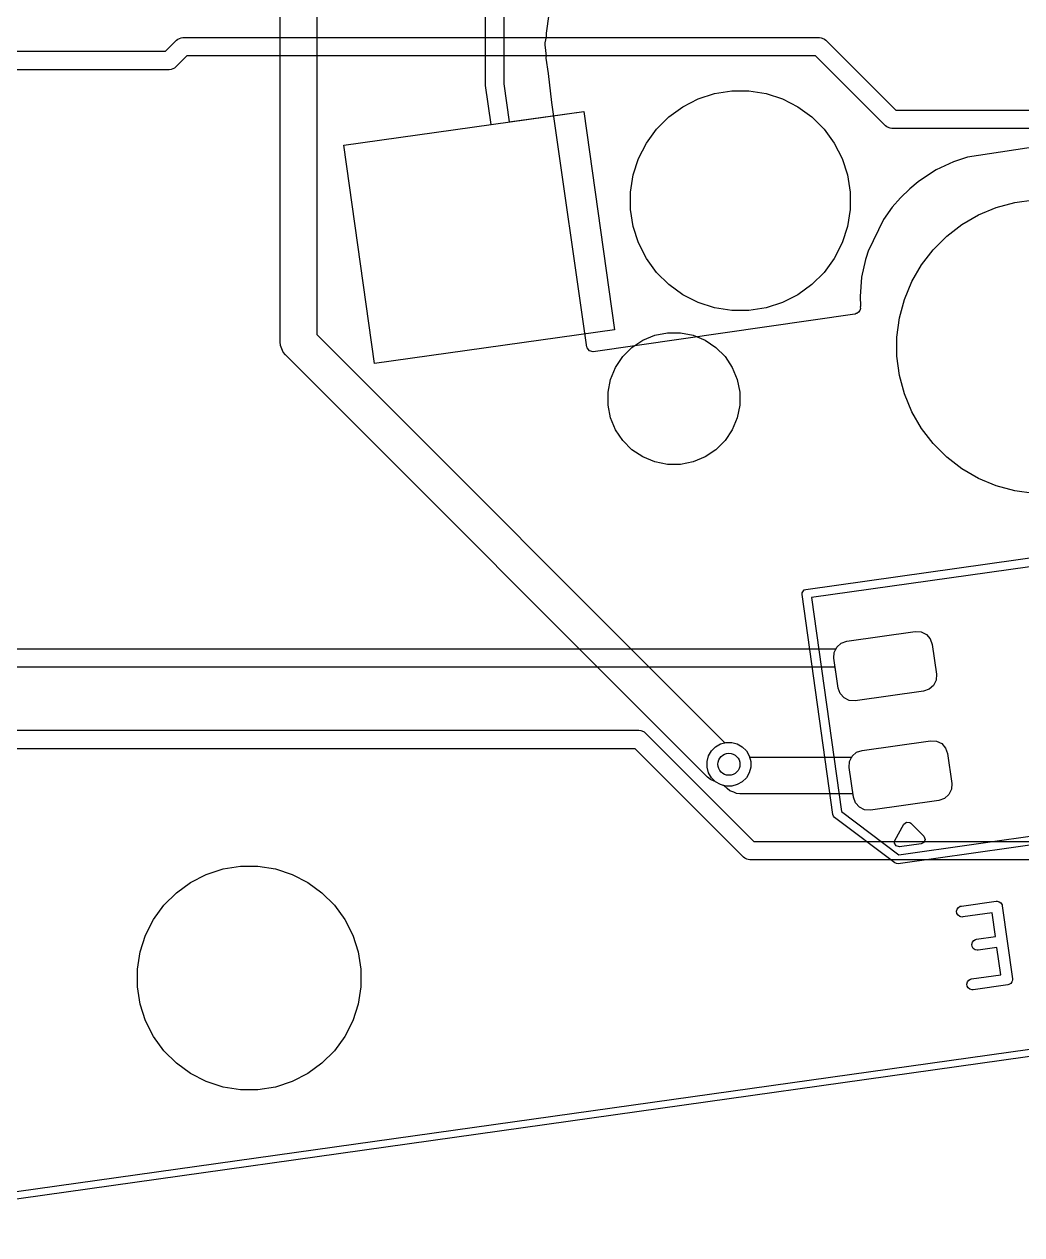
# Model space of a CAD drawing. Header units: millimetres. Extents: x 14 to 286, y -133 to -45.
# Drawn here: x 162.26 to 175.84, y -132.9 to -116.43 of the extents above; entities that cross this region are included whole.
import ezdxf

# ---------------------------------------------------------------- set-up
doc = ezdxf.new("R2010")
doc.units = ezdxf.units.MM
for name, color, linetype, true_color in [('B.Cu', 153, 'CONTINUOUS', 0x4d7fc4), ('B.Mask', 4, 'CONTINUOUS', 0x02ffee), ('B.Paste', 132, 'CONTINUOUS', 0x00c2c2), ('B.Silkscreen', 31, 'CONTINUOUS', 0xe8b2a7), ('F.Cu', 13, 'CONTINUOUS', 0xc83434), ('F.Mask', 201, 'CONTINUOUS', 0xd864ff), ('F.Paste', 253, 'CONTINUOUS', 0xb4a09a), ('F.Silkscreen', 41, 'CONTINUOUS', 0xf2eda1), ('User.Drawings', 9, 'CONTINUOUS', 0xc2c2c2)]:
    doc.layers.add(name, color=color, linetype=linetype, true_color=true_color)

msp = doc.modelspace()

# ---------------------------------------------------------------- linework, layer by layer
at = {"layer": 'B.Cu', "linetype": 'CONTINUOUS'}
for p, q in [((165.7429, -120.756), (165.7429, -114.653353)), ((166.2429, -114.653353), (166.2429, -120.652446)), ((168.788, -115.7341), (168.788, -117.242065)), ((168.538, -117.2501), (168.538, -115.785876)), ((168.788, -117.242065), (168.861056, -117.761718)), ((168.538682, -117.257027), (168.538, -117.2501)), ((168.539117, -117.267502), (168.538682, -117.257027)), ((168.613489, -117.796511), (168.539117, -117.267502)), ((168.861056, -117.761718), (169.8761, -117.619063)), ((169.8761, -117.619063), (170.293619, -120.589867)), ((166.608215, -118.078335), (168.613489, -117.796511)), ((167.025734, -121.049139), (166.608215, -118.078335)), ((166.2429, -120.652446), (171.79716, -126.206706)), ((170.293619, -120.589867), (167.025734, -121.049139)), ((165.747704, -120.804773), (165.7429, -120.756)), ((165.785033, -120.894893), (165.747704, -120.804773)), ((165.785037, -120.894897), (165.785033, -120.894893)), ((165.816123, -120.932777), (165.785037, -120.894897)), ((171.560623, -126.677277), (165.816123, -120.932777)), ((171.79716, -126.206706), (171.810742, -126.203067)), ((171.810742, -126.203067), (171.889058, -126.203067)), ((171.889058, -126.203067), (171.964705, -126.223336)), ((171.964705, -126.223336), (172.032528, -126.262494)), ((172.032528, -126.262494), (172.087906, -126.317872)), ((172.087906, -126.317872), (172.127064, -126.385695)), ((172.127064, -126.385695), (172.147333, -126.461342)), ((172.147333, -126.461342), (172.147333, -126.539658)), ((172.127064, -126.615305), (172.087906, -126.683128)), ((172.147333, -126.539658), (172.127064, -126.615305)), ((171.598508, -126.708368), (171.560623, -126.677277)), ((171.651299, -126.730234), (171.598508, -126.708368)), ((171.664445, -126.735679), (171.651299, -126.730234)), ((171.667272, -126.738506), (171.664445, -126.735679)), ((171.735095, -126.777664), (171.667272, -126.738506)), ((171.810742, -126.797933), (171.735095, -126.777664)), ((171.889058, -126.797933), (171.810742, -126.797933)), ((171.964705, -126.777664), (171.889058, -126.797933)), ((172.032528, -126.738506), (171.964705, -126.777664)), ((172.087906, -126.683128), (172.032528, -126.738506))]:
    msp.add_line(p, q, dxfattribs=at)
at = {"layer": 'B.Cu'}
msp.add_circle((171.8499, -126.5005), 0.15, dxfattribs=at)
at = {"layer": 'B.Mask', "linetype": 'CONTINUOUS'}
for p, q in [((171.431954, -117.44865), (171.655811, -117.375914)), ((171.655811, -117.375914), (171.88829, -117.339093)), ((171.88829, -117.339093), (172.123668, -117.339093)), ((172.123668, -117.339093), (172.356147, -117.375914)), ((172.356147, -117.375914), (172.580004, -117.44865)), ((171.031807, -117.69386), (171.222231, -117.555509)), ((171.222231, -117.555509), (171.431954, -117.44865)), ((172.580004, -117.44865), (172.789727, -117.555509)), ((172.789727, -117.555509), (172.980151, -117.69386)), ((166.608215, -118.078335), (169.8761, -117.619063)), ((169.8761, -117.619063), (170.293619, -120.589867)), ((170.86537, -117.860297), (171.031807, -117.69386)), ((172.980151, -117.69386), (173.146588, -117.860297)), ((170.727019, -118.050721), (170.86537, -117.860297)), ((173.146588, -117.860297), (173.284939, -118.050721)), ((170.62016, -118.260444), (170.727019, -118.050721)), ((173.284939, -118.050721), (173.391798, -118.260444)), ((167.025734, -121.049139), (166.608215, -118.078335)), ((170.547424, -118.484301), (170.62016, -118.260444)), ((173.391798, -118.260444), (173.464534, -118.484301)), ((170.510603, -118.71678), (170.547424, -118.484301)), ((173.464534, -118.484301), (173.501355, -118.71678)), ((170.510603, -118.952158), (170.510603, -118.71678)), ((173.501355, -118.71678), (173.501355, -118.952158)), ((175.489521, -118.92564), (175.742219, -118.857929)), ((175.742219, -118.857929), (176.001594, -118.823782)), ((170.547424, -119.184637), (170.510603, -118.952158)), ((173.501355, -118.952158), (173.464534, -119.184637)), ((175.02126, -119.156561), (175.247823, -119.025755)), ((175.247823, -119.025755), (175.489521, -118.92564)), ((170.62016, -119.408494), (170.547424, -119.184637)), ((173.464534, -119.184637), (173.391798, -119.408494)), ((174.813708, -119.31582), (175.02126, -119.156561)), ((174.62872, -119.500808), (174.813708, -119.31582)), ((170.727019, -119.618217), (170.62016, -119.408494)), ((173.391798, -119.408494), (173.284939, -119.618217)), ((174.469461, -119.70836), (174.62872, -119.500808)), ((170.86537, -119.808641), (170.727019, -119.618217)), ((173.284939, -119.618217), (173.146588, -119.808641)), ((174.338655, -119.934923), (174.469461, -119.70836)), ((171.031807, -119.975078), (170.86537, -119.808641)), ((173.146588, -119.808641), (172.980151, -119.975078)), ((171.222231, -120.113429), (171.031807, -119.975078)), ((172.980151, -119.975078), (172.789727, -120.113429)), ((174.23854, -120.176621), (174.338655, -119.934923)), ((171.431954, -120.220288), (171.222231, -120.113429)), ((172.789727, -120.113429), (172.580004, -120.220288)), ((174.170829, -120.429319), (174.23854, -120.176621)), ((171.655811, -120.293024), (171.431954, -120.220288)), ((171.88829, -120.329845), (171.655811, -120.293024)), ((172.123668, -120.329845), (171.88829, -120.329845)), ((172.356147, -120.293024), (172.123668, -120.329845)), ((172.580004, -120.220288), (172.356147, -120.293024)), ((174.136682, -120.688694), (174.170829, -120.429319)), ((170.293619, -120.589867), (167.025734, -121.049139)), ((170.677581, -120.73277), (170.840582, -120.665253)), ((170.840582, -120.665253), (171.013623, -120.630833)), ((171.013623, -120.630833), (171.190053, -120.630833)), ((171.190053, -120.630833), (171.363094, -120.665253)), ((171.363094, -120.665253), (171.526095, -120.73277)), ((174.136682, -120.950306), (174.136682, -120.688694)), ((170.406129, -120.955545), (170.530884, -120.83079)), ((170.530884, -120.83079), (170.677581, -120.73277)), ((171.526095, -120.73277), (171.672792, -120.83079)), ((171.672792, -120.83079), (171.797547, -120.955545)), ((170.308109, -121.102242), (170.406129, -120.955545)), ((171.797547, -120.955545), (171.895567, -121.102242)), ((174.170829, -121.209681), (174.136682, -120.950306)), ((170.240592, -121.265243), (170.308109, -121.102242)), ((171.895567, -121.102242), (171.963084, -121.265243)), ((170.206172, -121.438284), (170.240592, -121.265243)), ((171.963084, -121.265243), (171.997504, -121.438284)), ((174.23854, -121.462379), (174.170829, -121.209681)), ((170.206172, -121.614714), (170.206172, -121.438284)), ((171.997504, -121.438284), (171.997504, -121.614714)), ((174.338655, -121.704077), (174.23854, -121.462379)), ((170.240592, -121.787755), (170.206172, -121.614714)), ((171.997504, -121.614714), (171.963084, -121.787755)), ((170.308109, -121.950756), (170.240592, -121.787755)), ((171.963084, -121.787755), (171.895567, -121.950756)), ((174.469461, -121.93064), (174.338655, -121.704077)), ((170.406129, -122.097453), (170.308109, -121.950756)), ((171.895567, -121.950756), (171.797547, -122.097453)), ((174.62872, -122.138192), (174.469461, -121.93064)), ((170.530884, -122.222208), (170.406129, -122.097453)), ((171.797547, -122.097453), (171.672792, -122.222208)), ((174.813708, -122.32318), (174.62872, -122.138192)), ((170.677581, -122.320228), (170.530884, -122.222208)), ((170.840582, -122.387745), (170.677581, -122.320228)), ((171.526095, -122.320228), (171.363094, -122.387745)), ((171.672792, -122.222208), (171.526095, -122.320228)), ((175.02126, -122.482439), (174.813708, -122.32318)), ((171.013623, -122.422165), (170.840582, -122.387745)), ((171.190053, -122.422165), (171.013623, -122.422165)), ((171.363094, -122.387745), (171.190053, -122.422165)), ((175.247823, -122.613245), (175.02126, -122.482439)), ((175.489521, -122.71336), (175.247823, -122.613245)), ((175.742219, -122.781071), (175.489521, -122.71336)), ((176.001594, -122.815218), (175.742219, -122.781071)), ((164.73883, -127.99862), (164.966418, -127.924672)), ((164.966418, -127.924672), (165.202772, -127.887237)), ((165.202772, -127.887237), (165.442072, -127.887237)), ((165.442072, -127.887237), (165.678426, -127.924672)), ((165.678426, -127.924672), (165.906014, -127.99862)), ((164.332014, -128.247917), (164.525612, -128.10726)), ((164.525612, -128.10726), (164.73883, -127.99862)), ((165.906014, -127.99862), (166.119232, -128.10726)), ((166.119232, -128.10726), (166.31283, -128.247917)), ((164.162803, -128.417128), (164.332014, -128.247917)), ((166.31283, -128.247917), (166.482041, -128.417128)), ((164.022146, -128.610726), (164.162803, -128.417128)), ((166.482041, -128.417128), (166.622698, -128.610726)), ((163.913506, -128.823944), (164.022146, -128.610726)), ((166.622698, -128.610726), (166.731338, -128.823944)), ((163.839558, -129.051532), (163.913506, -128.823944)), ((166.731338, -128.823944), (166.805286, -129.051532)), ((163.802123, -129.287886), (163.839558, -129.051532)), ((166.805286, -129.051532), (166.842721, -129.287886)), ((163.802123, -129.527186), (163.802123, -129.287886)), ((166.842721, -129.287886), (166.842721, -129.527186)), ((163.839558, -129.76354), (163.802123, -129.527186)), ((166.842721, -129.527186), (166.805286, -129.76354)), ((163.913506, -129.991128), (163.839558, -129.76354)), ((166.805286, -129.76354), (166.731338, -129.991128)), ((164.022146, -130.204346), (163.913506, -129.991128)), ((166.731338, -129.991128), (166.622698, -130.204346)), ((164.162803, -130.397944), (164.022146, -130.204346)), ((166.622698, -130.204346), (166.482041, -130.397944)), ((164.332014, -130.567155), (164.162803, -130.397944)), ((166.482041, -130.397944), (166.31283, -130.567155)), ((164.525612, -130.707812), (164.332014, -130.567155)), ((166.31283, -130.567155), (166.119232, -130.707812)), ((164.73883, -130.816452), (164.525612, -130.707812)), ((166.119232, -130.707812), (165.906014, -130.816452)), ((164.966418, -130.8904), (164.73883, -130.816452)), ((165.202772, -130.927835), (164.966418, -130.8904)), ((165.678426, -130.8904), (165.442072, -130.927835)), ((165.906014, -130.816452), (165.678426, -130.8904)), ((165.442072, -130.927835), (165.202772, -130.927835))]:
    msp.add_line(p, q, dxfattribs=at)
at = {"layer": 'B.Paste', "linetype": 'CONTINUOUS'}
for p, q in [((166.608215, -118.078335), (169.8761, -117.619063)), ((169.8761, -117.619063), (170.293619, -120.589867)), ((167.025734, -121.049139), (166.608215, -118.078335)), ((170.293619, -120.589867), (167.025734, -121.049139))]:
    msp.add_line(p, q, dxfattribs=at)
at = {"layer": 'B.Silkscreen', "linetype": 'CONTINUOUS'}
for p, q in [((169.368767, -116.554911), (169.403312, -116.296655)), ((169.368166, -116.604336), (169.368767, -116.554911)), ((169.349706, -116.711593), (169.350792, -116.687743)), ((169.367515, -116.866705), (169.349706, -116.711593)), ((169.350792, -116.687743), (169.368166, -116.604336)), ((169.364484, -116.878426), (169.367515, -116.866705)), ((169.365094, -116.893116), (169.364484, -116.878426)), ((169.394887, -117.105109), (169.365094, -116.893116)), ((169.439847, -117.496688), (169.394887, -117.105109)), ((169.440118, -117.498792), (169.439847, -117.496688)), ((169.917642, -120.824701), (169.440118, -117.498792)), ((180.522865, -117.420381), (175.09588, -118.242474)), ((174.906312, -118.303176), (174.66876, -118.415242)), ((175.09588, -118.242474), (174.906312, -118.303176)), ((174.482737, -118.534921), (174.425944, -118.575918)), ((174.66876, -118.415242), (174.482737, -118.534921)), ((174.311566, -118.672765), (174.184958, -118.795857)), ((174.425944, -118.575918), (174.311566, -118.672765)), ((174.184958, -118.795857), (174.07083, -118.921528)), ((174.07083, -118.921528), (173.955649, -119.087595)), ((173.955649, -119.087595), (173.74658, -119.522201)), ((173.74658, -119.522201), (173.716184, -119.606887)), ((173.708279, -119.635984), (173.656457, -119.874777)), ((173.716184, -119.606887), (173.708279, -119.635984)), ((173.656457, -119.874777), (173.634733, -120.136537)), ((173.634733, -120.136537), (173.641046, -120.267714)), ((173.567794, -120.377094), (173.566099, -120.377357)), ((173.58423, -120.367806), (173.567794, -120.377094)), ((173.589249, -120.36659), (173.58423, -120.367806)), ((173.614463, -120.351737), (173.589249, -120.36659)), ((173.632074, -120.328367), (173.614463, -120.351737)), ((173.639401, -120.300035), (173.632074, -120.328367)), ((173.641046, -120.267714), (173.636963, -120.282694)), ((173.636963, -120.282694), (173.639401, -120.300035)), ((173.566099, -120.377357), (170.002525, -120.888283)), ((169.920616, -120.837416), (169.917642, -120.824701)), ((169.952314, -120.877756), (169.920616, -120.837416)), ((170.002525, -120.888283), (169.952314, -120.877756)), ((174.974388, -128.447357), (174.999602, -128.432504)), ((174.999602, -128.432504), (175.013891, -128.429041)), ((175.013891, -128.429041), (175.485447, -128.362768)), ((175.485447, -128.362768), (175.500126, -128.362159)), ((175.500126, -128.362159), (175.500137, -128.362158)), ((175.500137, -128.362158), (175.528469, -128.369486)), ((175.528469, -128.369486), (175.551839, -128.387097)), ((175.551839, -128.387097), (175.566692, -128.412311)), ((175.566692, -128.412311), (175.570155, -128.4266)), ((175.570155, -128.4266), (175.709328, -129.416868)), ((174.949449, -128.499059), (174.956777, -128.470727)), ((174.953522, -128.528038), (174.949449, -128.499059)), ((174.968375, -128.553252), (174.953522, -128.528038)), ((174.956777, -128.470727), (174.974388, -128.447357)), ((174.991745, -128.570863), (174.968375, -128.553252)), ((175.020077, -128.578191), (174.991745, -128.570863)), ((175.034767, -128.577581), (175.020077, -128.578191)), ((175.432052, -128.521745), (175.034767, -128.577581)), ((175.477449, -128.844761), (175.432052, -128.521745)), ((175.157189, -128.950733), (175.164517, -128.922401)), ((175.164517, -128.922401), (175.182128, -128.899031)), ((175.182128, -128.899031), (175.207342, -128.884178)), ((175.207342, -128.884178), (175.221631, -128.880715)), ((175.221631, -128.880715), (175.477449, -128.844761)), ((175.161262, -128.979712), (175.157189, -128.950733)), ((175.176115, -129.004926), (175.161262, -128.979712)), ((175.199485, -129.022537), (175.176115, -129.004926)), ((175.227817, -129.029865), (175.199485, -129.022537)), ((175.242507, -129.029255), (175.227817, -129.029865)), ((175.498325, -128.993302), (175.242507, -129.029255)), ((175.55035, -129.363473), (175.498325, -128.993302)), ((175.113561, -129.437625), (175.138775, -129.422772)), ((175.138775, -129.422772), (175.153064, -129.419309)), ((175.153064, -129.419309), (175.55035, -129.363473)), ((175.709938, -129.431558), (175.704642, -129.452033)), ((175.709328, -129.416868), (175.709938, -129.431558)), ((175.088622, -129.489327), (175.09595, -129.460995)), ((175.092695, -129.518306), (175.088622, -129.489327)), ((175.107548, -129.54352), (175.092695, -129.518306)), ((175.09595, -129.460995), (175.113561, -129.437625)), ((175.130918, -129.561131), (175.107548, -129.54352)), ((175.15925, -129.568459), (175.130918, -129.561131)), ((175.17394, -129.567849), (175.15925, -129.568459)), ((175.645496, -129.501576), (175.17394, -129.567849)), ((175.659785, -129.498113), (175.645496, -129.501576)), ((175.684999, -129.48326), (175.659785, -129.498113)), ((175.70261, -129.45989), (175.684999, -129.48326)), ((175.704642, -129.452033), (175.70261, -129.45989))]:
    msp.add_line(p, q, dxfattribs=at)
at = {"layer": 'F.Cu', "linetype": 'CONTINUOUS'}
for p, q in [((164.182924, -116.8017), (164.332812, -116.651812)), ((164.332812, -116.651812), (164.351754, -116.636266)), ((164.351754, -116.636266), (164.396813, -116.617602)), ((164.396813, -116.617602), (164.396814, -116.617602)), ((164.396814, -116.617602), (164.4212, -116.6152)), ((164.4212, -116.6152), (173.0814, -116.6152)), ((173.0814, -116.6152), (173.105786, -116.617602)), ((173.105786, -116.617602), (173.105787, -116.617602)), ((173.105787, -116.617602), (173.118984, -116.623068)), ((173.118984, -116.623068), (173.150846, -116.636266)), ((173.150846, -116.636266), (173.150851, -116.636271)), ((173.150851, -116.636271), (173.169788, -116.651812)), ((173.169788, -116.651812), (174.119976, -117.602)), ((158.011278, -116.8017), (164.182924, -116.8017)), ((164.472976, -116.8652), (164.323088, -117.015088)), ((173.029624, -116.8652), (164.472976, -116.8652)), ((173.979812, -117.815388), (173.029624, -116.8652)), ((164.2347, -117.0517), (158.011278, -117.0517)), ((164.259086, -117.049298), (164.2347, -117.0517)), ((164.259087, -117.049298), (164.259086, -117.049298)), ((164.281763, -117.039905), (164.259087, -117.049298)), ((164.304146, -117.030634), (164.281763, -117.039905)), ((164.304151, -117.030628), (164.304146, -117.030634)), ((164.323088, -117.015088), (164.304151, -117.030628)), ((174.119976, -117.602), (181.8951, -117.602)), ((173.998748, -117.830928), (173.979812, -117.815388)), ((173.998754, -117.830934), (173.998748, -117.830928)), ((174.030615, -117.844131), (173.998754, -117.830934)), ((174.043813, -117.849598), (174.030615, -117.844131)), ((174.043814, -117.849598), (174.043813, -117.849598)), ((174.0682, -117.852), (174.043814, -117.849598)), ((181.843324, -117.852), (174.0682, -117.852)), ((173.454653, -124.825947), (174.385505, -124.695125)), ((174.385505, -124.695125), (174.465363, -124.69966)), ((174.465363, -124.69966), (174.537408, -124.734409)), ((174.537408, -124.734409), (174.590669, -124.794084)), ((174.590669, -124.794084), (174.61704, -124.869599)), ((129.8201, -124.9281), (173.308601, -124.9281)), ((173.308601, -124.9281), (173.319463, -124.90558)), ((173.319463, -124.90558), (173.379138, -124.852319)), ((173.379138, -124.852319), (173.454653, -124.825947)), ((174.61704, -124.869599), (174.674101, -125.275609)), ((173.297131, -125.1781), (129.871877, -125.1781)), ((173.33724, -125.463493), (173.297131, -125.1781)), ((174.674101, -125.275609), (174.669566, -125.355467)), ((173.363611, -125.539008), (173.33724, -125.463493)), ((174.575142, -125.480773), (174.499627, -125.507145)), ((174.634817, -125.427512), (174.575142, -125.480773)), ((174.669566, -125.355467), (174.634817, -125.427512)), ((173.416872, -125.598683), (173.363611, -125.539008)), ((173.488917, -125.633432), (173.416872, -125.598683)), ((173.568775, -125.637967), (173.488917, -125.633432)), ((174.499627, -125.507145), (173.568775, -125.637967)), ((159.488378, -126.0384), (170.6266, -126.0384)), ((170.6266, -126.0384), (170.650986, -126.040802)), ((170.650986, -126.040802), (170.650987, -126.040802)), ((170.650987, -126.040802), (170.664184, -126.046268)), ((170.664184, -126.046268), (170.696046, -126.059466)), ((170.696046, -126.059466), (170.696051, -126.059471)), ((170.696051, -126.059471), (170.714988, -126.075012)), ((170.714988, -126.075012), (172.189077, -127.5491)), ((170.574824, -126.2884), (159.488378, -126.2884)), ((172.048911, -127.762488), (170.574824, -126.2884)), ((171.611894, -126.317872), (171.667272, -126.262494)), ((171.667272, -126.262494), (171.735095, -126.223336)), ((171.735095, -126.223336), (171.810742, -126.203067)), ((171.810742, -126.203067), (171.889058, -126.203067)), ((171.889058, -126.203067), (171.964705, -126.223336)), ((171.964705, -126.223336), (172.032528, -126.262494)), ((172.032528, -126.262494), (172.087906, -126.317872)), ((173.663412, -126.311349), (174.594264, -126.180527)), ((174.594264, -126.180527), (174.674122, -126.185062)), ((174.674122, -126.185062), (174.746167, -126.219811)), ((174.746167, -126.219811), (174.799428, -126.279486)), ((174.799428, -126.279486), (174.825799, -126.355001)), ((171.552467, -126.461342), (171.572736, -126.385695)), ((171.552467, -126.539658), (171.552467, -126.461342)), ((171.572736, -126.385695), (171.611894, -126.317872)), ((172.087906, -126.317872), (172.127064, -126.385695)), ((172.127064, -126.385695), (172.131406, -126.4019)), ((172.131406, -126.4019), (173.522956, -126.4019)), ((173.522956, -126.4019), (173.528222, -126.390982)), ((173.528222, -126.390982), (173.587897, -126.337721)), ((173.587897, -126.337721), (173.663412, -126.311349)), ((174.825799, -126.355001), (174.88286, -126.761011)), ((171.572736, -126.615305), (171.552467, -126.539658)), ((171.611894, -126.683128), (171.572736, -126.615305)), ((171.667272, -126.738506), (171.611894, -126.683128)), ((171.735095, -126.777664), (171.667272, -126.738506)), ((171.78757, -126.791724), (171.735095, -126.777664)), ((171.824523, -126.828677), (171.78757, -126.791724)), ((174.88286, -126.761011), (174.878325, -126.840869)), ((171.862408, -126.859768), (171.824523, -126.828677)), ((171.915199, -126.881634), (171.862408, -126.859768)), ((171.952527, -126.897096), (171.915199, -126.881634)), ((172.0013, -126.9019), (171.952527, -126.897096)), ((173.539394, -126.9019), (172.0013, -126.9019)), ((173.545999, -126.948895), (173.539394, -126.9019)), ((173.57237, -127.02441), (173.545999, -126.948895)), ((174.843576, -126.912914), (174.783901, -126.966175)), ((174.878325, -126.840869), (174.843576, -126.912914)), ((173.625631, -127.084085), (173.57237, -127.02441)), ((173.697676, -127.118834), (173.625631, -127.084085)), ((173.777534, -127.123369), (173.697676, -127.118834)), ((174.708386, -126.992547), (173.777534, -127.123369)), ((174.783901, -126.966175), (174.708386, -126.992547)), ((172.189077, -127.5491), (183.611653, -127.5491)), ((172.067853, -127.778033), (172.048911, -127.762488)), ((172.067854, -127.778034), (172.067853, -127.778033)), ((172.094249, -127.788966), (172.067854, -127.778034)), ((172.112913, -127.796698), (172.094249, -127.788966)), ((172.112914, -127.796698), (172.112913, -127.796698)), ((172.1373, -127.7991), (172.112914, -127.796698)), ((183.646789, -127.7991), (172.1373, -127.7991))]:
    msp.add_line(p, q, dxfattribs=at)
at = {"layer": 'F.Cu'}
msp.add_circle((171.8499, -126.5005), 0.15, dxfattribs=at)
at = {"layer": 'F.Mask', "linetype": 'CONTINUOUS'}
for p, q in [((171.431954, -117.44865), (171.655811, -117.375914)), ((171.655811, -117.375914), (171.88829, -117.339093)), ((171.88829, -117.339093), (172.123668, -117.339093)), ((172.123668, -117.339093), (172.356147, -117.375914)), ((172.356147, -117.375914), (172.580004, -117.44865)), ((171.031807, -117.69386), (171.222231, -117.555509)), ((171.222231, -117.555509), (171.431954, -117.44865)), ((172.580004, -117.44865), (172.789727, -117.555509)), ((172.789727, -117.555509), (172.980151, -117.69386)), ((170.86537, -117.860297), (171.031807, -117.69386)), ((172.980151, -117.69386), (173.146588, -117.860297)), ((170.727019, -118.050721), (170.86537, -117.860297)), ((173.146588, -117.860297), (173.284939, -118.050721)), ((170.62016, -118.260444), (170.727019, -118.050721)), ((173.284939, -118.050721), (173.391798, -118.260444)), ((170.547424, -118.484301), (170.62016, -118.260444)), ((173.391798, -118.260444), (173.464534, -118.484301)), ((170.510603, -118.71678), (170.547424, -118.484301)), ((173.464534, -118.484301), (173.501355, -118.71678)), ((170.510603, -118.952158), (170.510603, -118.71678)), ((173.501355, -118.71678), (173.501355, -118.952158)), ((175.489521, -118.92564), (175.742219, -118.857929)), ((175.742219, -118.857929), (176.001594, -118.823782)), ((170.547424, -119.184637), (170.510603, -118.952158)), ((173.501355, -118.952158), (173.464534, -119.184637)), ((175.02126, -119.156561), (175.247823, -119.025755)), ((175.247823, -119.025755), (175.489521, -118.92564)), ((170.62016, -119.408494), (170.547424, -119.184637)), ((173.464534, -119.184637), (173.391798, -119.408494)), ((174.813708, -119.31582), (175.02126, -119.156561)), ((174.62872, -119.500808), (174.813708, -119.31582)), ((170.727019, -119.618217), (170.62016, -119.408494)), ((173.391798, -119.408494), (173.284939, -119.618217)), ((174.469461, -119.70836), (174.62872, -119.500808)), ((170.86537, -119.808641), (170.727019, -119.618217)), ((173.284939, -119.618217), (173.146588, -119.808641)), ((174.338655, -119.934923), (174.469461, -119.70836)), ((171.031807, -119.975078), (170.86537, -119.808641)), ((173.146588, -119.808641), (172.980151, -119.975078)), ((171.222231, -120.113429), (171.031807, -119.975078)), ((172.980151, -119.975078), (172.789727, -120.113429)), ((174.23854, -120.176621), (174.338655, -119.934923)), ((171.431954, -120.220288), (171.222231, -120.113429)), ((172.789727, -120.113429), (172.580004, -120.220288)), ((174.170829, -120.429319), (174.23854, -120.176621)), ((171.655811, -120.293024), (171.431954, -120.220288)), ((171.88829, -120.329845), (171.655811, -120.293024)), ((172.123668, -120.329845), (171.88829, -120.329845)), ((172.356147, -120.293024), (172.123668, -120.329845)), ((172.580004, -120.220288), (172.356147, -120.293024)), ((174.136682, -120.688694), (174.170829, -120.429319)), ((170.677581, -120.73277), (170.840582, -120.665253)), ((170.840582, -120.665253), (171.013623, -120.630833)), ((171.013623, -120.630833), (171.190053, -120.630833)), ((171.190053, -120.630833), (171.363094, -120.665253)), ((171.363094, -120.665253), (171.526095, -120.73277)), ((174.136682, -120.950306), (174.136682, -120.688694)), ((170.406129, -120.955545), (170.530884, -120.83079)), ((170.530884, -120.83079), (170.677581, -120.73277)), ((171.526095, -120.73277), (171.672792, -120.83079)), ((171.672792, -120.83079), (171.797547, -120.955545)), ((170.308109, -121.102242), (170.406129, -120.955545)), ((171.797547, -120.955545), (171.895567, -121.102242)), ((174.170829, -121.209681), (174.136682, -120.950306)), ((170.240592, -121.265243), (170.308109, -121.102242)), ((171.895567, -121.102242), (171.963084, -121.265243)), ((170.206172, -121.438284), (170.240592, -121.265243)), ((171.963084, -121.265243), (171.997504, -121.438284)), ((174.23854, -121.462379), (174.170829, -121.209681)), ((170.206172, -121.614714), (170.206172, -121.438284)), ((171.997504, -121.438284), (171.997504, -121.614714)), ((174.338655, -121.704077), (174.23854, -121.462379)), ((170.240592, -121.787755), (170.206172, -121.614714)), ((171.997504, -121.614714), (171.963084, -121.787755)), ((170.308109, -121.950756), (170.240592, -121.787755)), ((171.963084, -121.787755), (171.895567, -121.950756)), ((174.469461, -121.93064), (174.338655, -121.704077)), ((170.406129, -122.097453), (170.308109, -121.950756)), ((171.895567, -121.950756), (171.797547, -122.097453)), ((174.62872, -122.138192), (174.469461, -121.93064)), ((170.530884, -122.222208), (170.406129, -122.097453)), ((171.797547, -122.097453), (171.672792, -122.222208)), ((174.813708, -122.32318), (174.62872, -122.138192)), ((170.677581, -122.320228), (170.530884, -122.222208)), ((170.840582, -122.387745), (170.677581, -122.320228)), ((171.526095, -122.320228), (171.363094, -122.387745)), ((171.672792, -122.222208), (171.526095, -122.320228)), ((175.02126, -122.482439), (174.813708, -122.32318)), ((171.013623, -122.422165), (170.840582, -122.387745)), ((171.190053, -122.422165), (171.013623, -122.422165)), ((171.363094, -122.387745), (171.190053, -122.422165)), ((175.247823, -122.613245), (175.02126, -122.482439)), ((175.489521, -122.71336), (175.247823, -122.613245)), ((175.742219, -122.781071), (175.489521, -122.71336)), ((176.001594, -122.815218), (175.742219, -122.781071)), ((173.454653, -124.825947), (174.385505, -124.695125)), ((174.385505, -124.695125), (174.465363, -124.69966)), ((174.465363, -124.69966), (174.537408, -124.734409)), ((174.537408, -124.734409), (174.590669, -124.794084)), ((174.590669, -124.794084), (174.61704, -124.869599)), ((173.280179, -125.057483), (173.284714, -124.977625)), ((173.284714, -124.977625), (173.319463, -124.90558)), ((173.319463, -124.90558), (173.379138, -124.852319)), ((173.379138, -124.852319), (173.454653, -124.825947)), ((174.61704, -124.869599), (174.674101, -125.275609)), ((173.33724, -125.463493), (173.280179, -125.057483)), ((174.674101, -125.275609), (174.669566, -125.355467)), ((173.363611, -125.539008), (173.33724, -125.463493)), ((174.575142, -125.480773), (174.499627, -125.507145)), ((174.634817, -125.427512), (174.575142, -125.480773)), ((174.669566, -125.355467), (174.634817, -125.427512)), ((173.416872, -125.598683), (173.363611, -125.539008)), ((173.488917, -125.633432), (173.416872, -125.598683)), ((173.568775, -125.637967), (173.488917, -125.633432)), ((174.499627, -125.507145), (173.568775, -125.637967)), ((173.663412, -126.311349), (174.594264, -126.180527)), ((174.594264, -126.180527), (174.674122, -126.185062)), ((174.674122, -126.185062), (174.746167, -126.219811)), ((174.746167, -126.219811), (174.799428, -126.279486)), ((174.799428, -126.279486), (174.825799, -126.355001)), ((173.488938, -126.542885), (173.493473, -126.463027)), ((173.493473, -126.463027), (173.528222, -126.390982)), ((173.528222, -126.390982), (173.587897, -126.337721)), ((173.587897, -126.337721), (173.663412, -126.311349)), ((174.825799, -126.355001), (174.88286, -126.761011)), ((173.545999, -126.948895), (173.488938, -126.542885)), ((174.88286, -126.761011), (174.878325, -126.840869)), ((173.57237, -127.02441), (173.545999, -126.948895)), ((174.843576, -126.912914), (174.783901, -126.966175)), ((174.878325, -126.840869), (174.843576, -126.912914)), ((173.625631, -127.084085), (173.57237, -127.02441)), ((173.697676, -127.118834), (173.625631, -127.084085)), ((173.777534, -127.123369), (173.697676, -127.118834)), ((174.708386, -126.992547), (173.777534, -127.123369)), ((174.783901, -126.966175), (174.708386, -126.992547)), ((164.73883, -127.99862), (164.966418, -127.924672)), ((164.966418, -127.924672), (165.202772, -127.887237)), ((165.202772, -127.887237), (165.442072, -127.887237)), ((165.442072, -127.887237), (165.678426, -127.924672)), ((165.678426, -127.924672), (165.906014, -127.99862)), ((164.332014, -128.247917), (164.525612, -128.10726)), ((164.525612, -128.10726), (164.73883, -127.99862)), ((165.906014, -127.99862), (166.119232, -128.10726)), ((166.119232, -128.10726), (166.31283, -128.247917)), ((164.162803, -128.417128), (164.332014, -128.247917)), ((166.31283, -128.247917), (166.482041, -128.417128)), ((164.022146, -128.610726), (164.162803, -128.417128)), ((166.482041, -128.417128), (166.622698, -128.610726)), ((163.913506, -128.823944), (164.022146, -128.610726)), ((166.622698, -128.610726), (166.731338, -128.823944)), ((163.839558, -129.051532), (163.913506, -128.823944)), ((166.731338, -128.823944), (166.805286, -129.051532)), ((163.802123, -129.287886), (163.839558, -129.051532)), ((166.805286, -129.051532), (166.842721, -129.287886)), ((163.802123, -129.527186), (163.802123, -129.287886)), ((166.842721, -129.287886), (166.842721, -129.527186)), ((163.839558, -129.76354), (163.802123, -129.527186)), ((166.842721, -129.527186), (166.805286, -129.76354)), ((163.913506, -129.991128), (163.839558, -129.76354)), ((166.805286, -129.76354), (166.731338, -129.991128)), ((164.022146, -130.204346), (163.913506, -129.991128)), ((166.731338, -129.991128), (166.622698, -130.204346)), ((164.162803, -130.397944), (164.022146, -130.204346)), ((166.622698, -130.204346), (166.482041, -130.397944)), ((164.332014, -130.567155), (164.162803, -130.397944)), ((166.482041, -130.397944), (166.31283, -130.567155)), ((164.525612, -130.707812), (164.332014, -130.567155)), ((166.31283, -130.567155), (166.119232, -130.707812)), ((164.73883, -130.816452), (164.525612, -130.707812)), ((166.119232, -130.707812), (165.906014, -130.816452)), ((164.966418, -130.8904), (164.73883, -130.816452)), ((165.202772, -130.927835), (164.966418, -130.8904)), ((165.678426, -130.8904), (165.442072, -130.927835)), ((165.906014, -130.816452), (165.678426, -130.8904)), ((165.442072, -130.927835), (165.202772, -130.927835))]:
    msp.add_line(p, q, dxfattribs=at)
at = {"layer": 'F.Paste', "linetype": 'CONTINUOUS'}
for p, q in [((173.454653, -124.825947), (174.385505, -124.695125)), ((174.385505, -124.695125), (174.465363, -124.69966)), ((174.465363, -124.69966), (174.537408, -124.734409)), ((174.537408, -124.734409), (174.590669, -124.794084)), ((174.590669, -124.794084), (174.61704, -124.869599)), ((173.280179, -125.057483), (173.284714, -124.977625)), ((173.284714, -124.977625), (173.319463, -124.90558)), ((173.319463, -124.90558), (173.379138, -124.852319)), ((173.379138, -124.852319), (173.454653, -124.825947)), ((174.61704, -124.869599), (174.674101, -125.275609)), ((173.33724, -125.463493), (173.280179, -125.057483)), ((174.674101, -125.275609), (174.669566, -125.355467)), ((173.363611, -125.539008), (173.33724, -125.463493)), ((174.575142, -125.480773), (174.499627, -125.507145)), ((174.634817, -125.427512), (174.575142, -125.480773)), ((174.669566, -125.355467), (174.634817, -125.427512)), ((173.416872, -125.598683), (173.363611, -125.539008)), ((173.488917, -125.633432), (173.416872, -125.598683)), ((173.568775, -125.637967), (173.488917, -125.633432)), ((174.499627, -125.507145), (173.568775, -125.637967)), ((173.663412, -126.311349), (174.594264, -126.180527)), ((174.594264, -126.180527), (174.674122, -126.185062)), ((174.674122, -126.185062), (174.746167, -126.219811)), ((174.746167, -126.219811), (174.799428, -126.279486)), ((174.799428, -126.279486), (174.825799, -126.355001)), ((173.488938, -126.542885), (173.493473, -126.463027)), ((173.493473, -126.463027), (173.528222, -126.390982)), ((173.528222, -126.390982), (173.587897, -126.337721)), ((173.587897, -126.337721), (173.663412, -126.311349)), ((174.825799, -126.355001), (174.88286, -126.761011)), ((173.545999, -126.948895), (173.488938, -126.542885)), ((174.88286, -126.761011), (174.878325, -126.840869)), ((173.57237, -127.02441), (173.545999, -126.948895)), ((174.843576, -126.912914), (174.783901, -126.966175)), ((174.878325, -126.840869), (174.843576, -126.912914)), ((173.625631, -127.084085), (173.57237, -127.02441)), ((173.697676, -127.118834), (173.625631, -127.084085)), ((173.777534, -127.123369), (173.697676, -127.118834)), ((174.708386, -126.992547), (173.777534, -127.123369)), ((174.783901, -126.966175), (174.708386, -126.992547))]:
    msp.add_line(p, q, dxfattribs=at)
at = {"layer": 'F.Silkscreen', "linetype": 'CONTINUOUS'}
for p, q in [((172.896222, -124.121813), (180.125179, -123.10585)), ((180.082463, -123.233032), (172.972338, -124.232294)), ((172.846483, -124.166206), (172.87412, -124.129531)), ((172.87412, -124.129531), (172.896222, -124.121813)), ((172.845156, -124.189579), (172.846483, -124.166206)), ((173.266155, -127.18514), (172.845156, -124.189579)), ((172.972338, -124.232294), (173.381528, -127.143828)), ((180.663778, -126.938187), (174.152765, -127.85325)), ((174.160675, -127.730959), (180.587661, -126.827705)), ((173.273873, -127.207242), (173.266155, -127.18514)), ((173.289462, -127.224708), (173.273873, -127.207242)), ((174.108306, -127.841752), (173.289462, -127.224708)), ((173.381528, -127.143828), (174.160675, -127.730959)), ((174.230778, -127.316166), (174.266652, -127.287497)), ((174.266652, -127.287497), (174.31229, -127.292592)), ((174.31229, -127.292592), (174.325844, -127.302805)), ((174.110072, -127.535096), (174.230778, -127.316166)), ((174.325844, -127.302805), (174.502218, -127.479983)), ((174.103199, -127.572415), (174.110072, -127.535096)), ((174.126506, -127.611983), (174.103199, -127.572415)), ((174.170965, -127.623481), (174.126506, -127.611983)), ((174.468045, -127.581729), (174.170965, -127.623481)), ((174.502025, -127.564836), (174.468045, -127.581729)), ((174.519695, -127.522449), (174.502025, -127.564836)), ((174.502218, -127.479983), (174.519695, -127.522449)), ((174.129392, -127.851923), (174.108306, -127.841752)), ((174.152765, -127.85325), (174.129392, -127.851923))]:
    msp.add_line(p, q, dxfattribs=at)
at = {"layer": 'User.Drawings', "linetype": 'CONTINUOUS'}
for p, q in [((196.251195, -127.62271), (158.696219, -132.900719)), ((158.731814, -132.794734), (196.236116, -127.523848))]:
    msp.add_line(p, q, dxfattribs=at)

doc.saveas('drawing.dxf')
